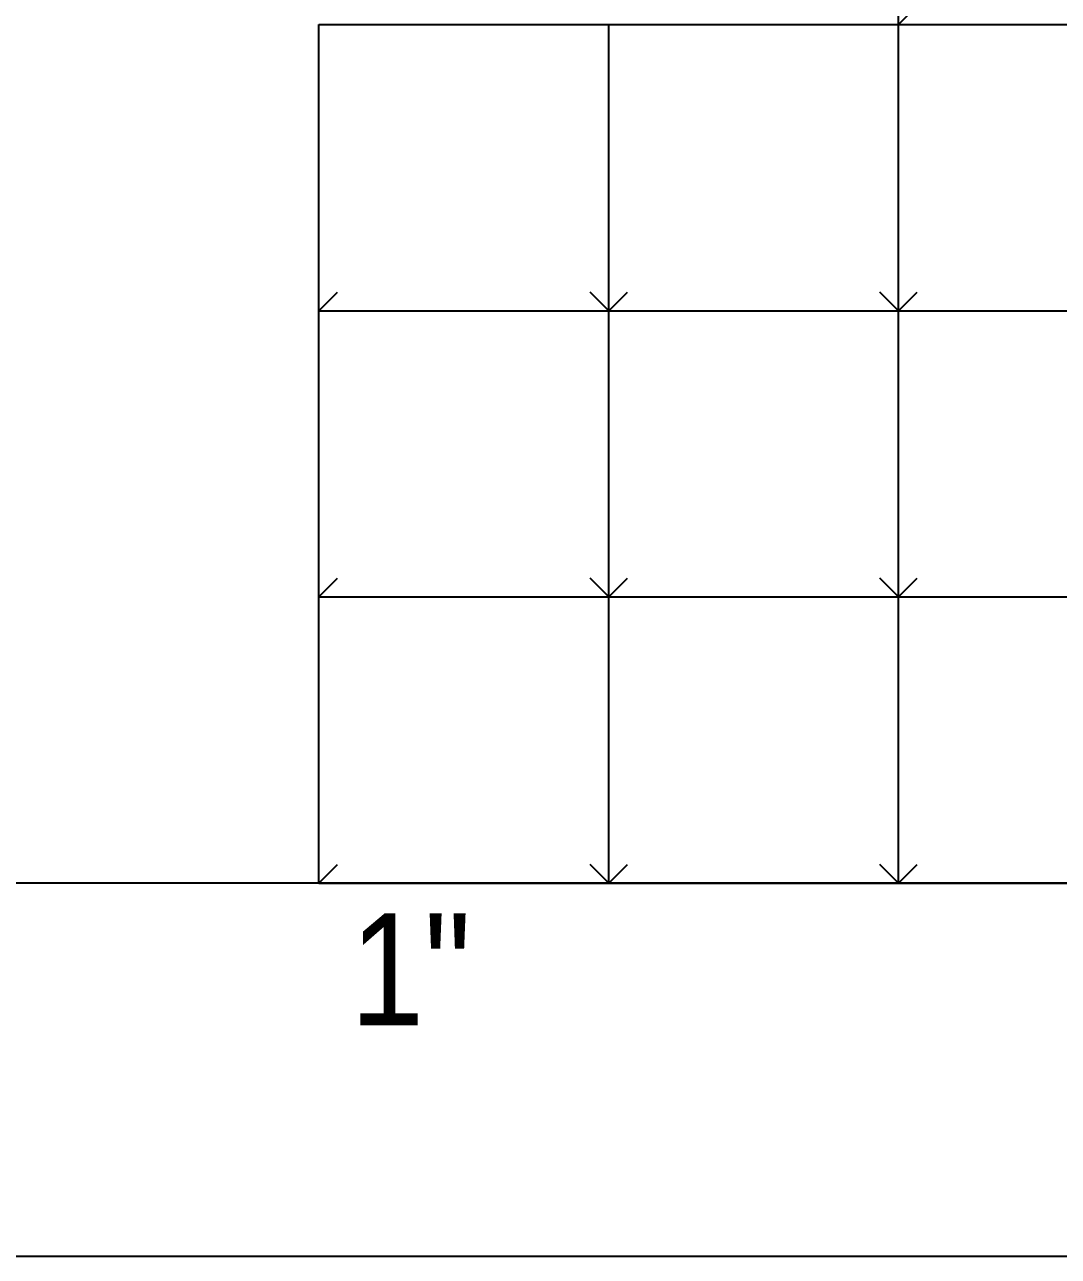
# Model space of a CAD drawing. Header units: inches. Extents: x -16404 to 14624, y -1591 to 16152.
# Drawn here: x -14161.5 to -13829.1, y 5040 to 5436 of the extents above; entities that cross this region are included whole.
import ezdxf

# ---------------------------------------------------------------- set-up
doc = ezdxf.new("R2010")
doc.units = ezdxf.units.IN
doc.header["$LTSCALE"] = 24
doc.header["$MEASUREMENT"] = 0
doc.linetypes.add('DASHED2', pattern=[0.375, 0.25, -0.125])
doc.layers.get('0').update_dxf_attribs({"linetype": 'CONTINUOUS'})
doc.layers.add('S-ANNO-GRID-NONPLOT', color=251, linetype='CONTINUOUS', plot=False)
doc.layers.add('S-ANNO-NONPLOT', color=253, linetype='CONTINUOUS', plot=False)
doc.layers.add('S-ANNO-NOTE', color=4, linetype='CONTINUOUS')
doc.styles.add('Arial', font='arial.ttf', dxfattribs={"width": 0.85})

# ---------------------------------------------------------------- blocks, each defined once
blk = doc.blocks.new('Se_24x36_DETAILS_GRID')
for p, q in [((0, 23), (7.767, 23)), ((0, 15.333), (0, 23)), ((7.767, 23), (15.535, 23)), ((7.767, 15.333), (7.767, 23)), ((15.535, 23), (23.302, 23)), ((15.535, 15.333), (15.535, 23)), ((23.302, 23), (31.07, 23)), ((23.302, 15.333), (23.302, 23)), ((31.07, 15.333), (31.07, 23)), ((0, 15.333), (0.5, 15.833)), ((7.767, 15.333), (8.267, 15.833)), ((15.535, 15.333), (16.035, 15.833)), ((23.302, 15.333), (23.802, 15.833)), ((0, 15.333), (7.767, 15.333)), ((0, 7.667), (0, 15.333)), ((7.767, 15.333), (15.535, 15.333)), ((7.767, 7.667), (7.767, 15.333)), ((15.535, 15.333), (23.302, 15.333)), ((15.535, 7.667), (15.535, 15.333)), ((23.302, 15.333), (31.07, 15.333)), ((23.302, 7.667), (23.302, 15.333)), ((31.07, 7.667), (31.07, 15.333)), ((0, 7.667), (0.5, 8.167)), ((7.767, 7.667), (8.267, 8.167)), ((15.535, 7.667), (16.035, 8.167)), ((23.302, 7.667), (23.802, 8.167)), ((0, 7.667), (7.767, 7.667)), ((0, 0), (0, 7.667)), ((7.767, 7.667), (15.535, 7.667)), ((7.767, 0), (7.767, 7.667)), ((15.535, 7.667), (23.302, 7.667)), ((15.535, 0), (15.535, 7.667)), ((23.302, 7.667), (31.07, 7.667)), ((23.302, 0), (23.302, 7.667)), ((31.07, 0), (31.07, 7.667)), ((0, 0), (0.5, 0.5)), ((7.767, 0), (8.267, 0.5)), ((15.535, 0), (16.035, 0.5)), ((23.302, 0), (23.802, 0.5)), ((0, 0), (7.767, 0)), ((7.767, 0), (15.535, 0)), ((15.535, 0), (23.302, 0)), ((23.302, 0), (31.07, 0))]:
    blk.add_line(p, q)
at = {"linetype": 'DASHED2', "ltscale": 0.5}
for p, q in [((7.767, 15.333), (7.267, 15.833)), ((15.535, 15.333), (15.035, 15.833)), ((23.302, 15.333), (22.802, 15.833)), ((31.07, 15.333), (30.57, 15.833)), ((7.767, 7.667), (7.267, 8.167)), ((15.535, 7.667), (15.035, 8.167)), ((23.302, 7.667), (22.802, 8.167)), ((31.07, 7.667), (30.57, 8.167)), ((7.767, 0), (7.267, 0.5)), ((15.535, 0), (15.035, 0.5)), ((23.302, 0), (22.802, 0.5)), ((31.07, 0), (30.57, 0.5))]:
    blk.add_line(p, q, dxfattribs=at)

msp = doc.modelspace()

# ---------------------------------------------------------------- linework, layer by layer
at = {"layer": 'S-ANNO-GRID-NONPLOT'}
for p, q in [((-14066.92253, 5436), (-13973.71343, 5436)), ((-14066.92253, 5344), (-14066.92253, 5436)), ((-13973.71343, 5436), (-13880.50433, 5436)), ((-13973.71343, 5344), (-13973.71343, 5436)), ((-14066.92253, 5344), (-14060.92253, 5350)), ((-13973.71343, 5344), (-13979.71343, 5350)), ((-13973.71343, 5344), (-13967.71343, 5350)), ((-13880.50433, 5344), (-13886.50433, 5350)), ((-14066.92253, 5344), (-13973.71343, 5344)), ((-14066.92253, 5252), (-14066.92253, 5344)), ((-13973.71343, 5344), (-13880.50433, 5344)), ((-13973.71343, 5252), (-13973.71343, 5344)), ((-14066.92253, 5252), (-14060.92253, 5258)), ((-13973.71343, 5252), (-13979.71343, 5258)), ((-13973.71343, 5252), (-13967.71343, 5258)), ((-13880.50433, 5252), (-13886.50433, 5258)), ((-14066.92253, 5252), (-13973.71343, 5252)), ((-14066.92253, 5160), (-14066.92253, 5252)), ((-13973.71343, 5252), (-13880.50433, 5252)), ((-13973.71343, 5160), (-13973.71343, 5252)), ((-14066.92253, 5160), (-14060.92253, 5166)), ((-13973.71343, 5160), (-13979.71343, 5166)), ((-13973.71343, 5160), (-13967.71343, 5166)), ((-13880.50433, 5160), (-13886.50433, 5166)), ((-14066.92253, 5160), (-13973.71343, 5160)), ((-13973.71343, 5160), (-13880.50433, 5160))]:
    msp.add_line(p, q, dxfattribs=at)
msp.add_lwpolyline([(-13183.31796, 5160), (-15798.26811, 5160), (-15798.26811, 6720), (-13183.31796, 6720)], close=True, dxfattribs=at)
at = {"layer": 'S-ANNO-NONPLOT', "color": 6}
msp.add_lwpolyline([(-13063.31796, 5040), (-15918.26811, 5040), (-15918.26811, 6840), (-13063.31796, 6840)], close=True, dxfattribs=at)

# ---------------------------------------------------------------- block references
at = {"layer": 'S-ANNO-GRID-NONPLOT', "xscale": 12, "yscale": 12, "zscale": 12}
for p in [(-13880.50433, 5436), (-13880.50433, 5160)]:
    msp.add_blockref('Se_24x36_DETAILS_GRID', p, dxfattribs=at)

# ---------------------------------------------------------------- texts
at = {"layer": 'S-ANNO-NOTE', "color": 191, "insert": (-14056.87946, 5150.23815), "char_height": 36, "width": 59.0975878, "attachment_point": 1, "style": 'Arial'}
msp.add_mtext('1"', dxfattribs=at)

doc.saveas('drawing.dxf')
